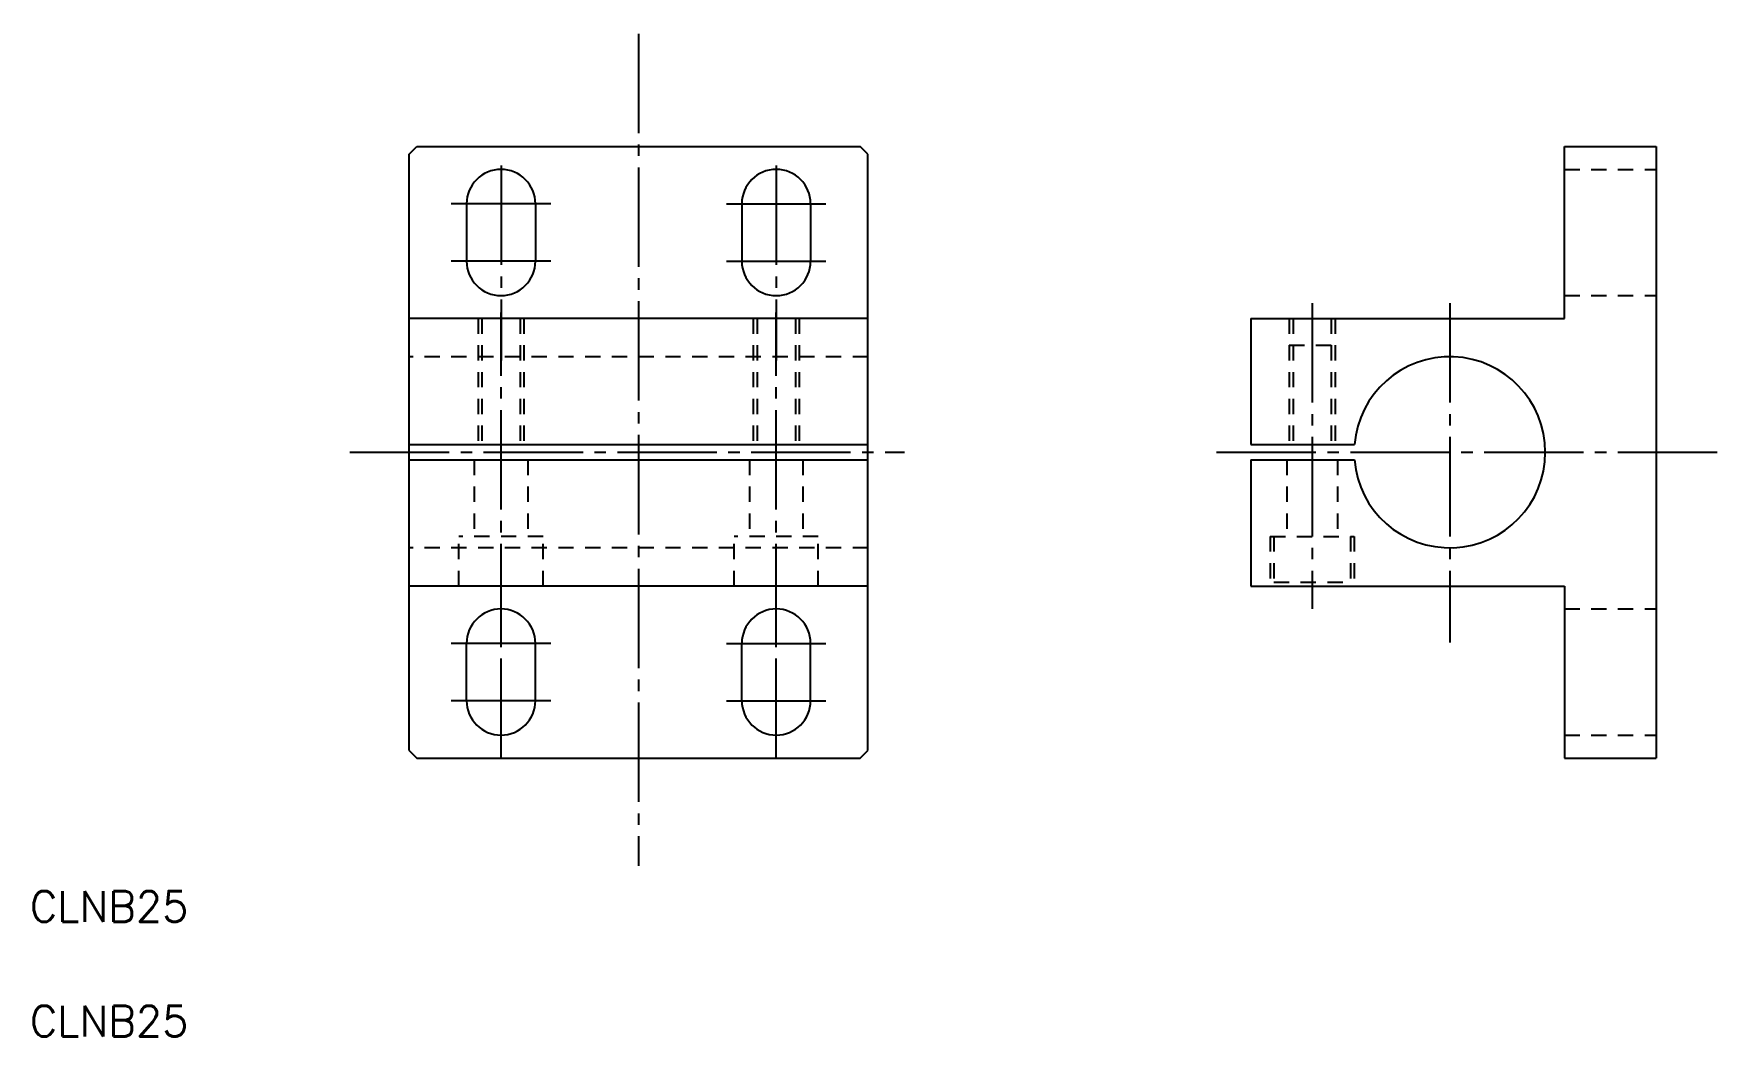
# Model space of a CAD drawing. Extents: x 2266 to 2486, y 147 to 278.
import ezdxf

# ---------------------------------------------------------------- set-up
doc = ezdxf.new("R2010")
doc.units = 0
doc.linetypes.add('CENTER', pattern=[17.5, 13, -1.5, 1.5, -1.5])
doc.linetypes.add('DASHED', pattern=[3.5, 2, -1.5])
doc.layers.get('0').update_dxf_attribs({"linetype": 'CONTINUOUS'})
doc.layers.add('CENTER', color=1, linetype='CENTER')
doc.styles.get("Standard").update_dxf_attribs({"font": 'txt.shx'})

msp = doc.modelspace()

# ---------------------------------------------------------------- linework, layer by layer
at = {"color": 7, "linetype": 'CONTINUOUS'}
for p, q in [((2315.24, 262.12), (2316.24, 263.12)), ((2315.24, 184.12), (2315.24, 262.12)), ((2316.24, 263.12), (2374.24, 263.12)), ((2375.24, 262.12), (2374.24, 263.12)), ((2375.24, 184.12), (2375.24, 262.12)), ((2466.34, 240.62), (2466.34, 263.12)), ((2466.34, 263.12), (2478.34, 263.12)), ((2478.34, 263.12), (2478.34, 183.12)), ((2322.74, 255.62), (2322.74, 248.12)), ((2331.74, 255.62), (2331.74, 248.12)), ((2358.74, 255.62), (2358.74, 248.12)), ((2367.74, 255.62), (2367.74, 248.12)), ((2375.24, 240.62), (2315.24, 240.62)), ((2425.34, 240.62), (2425.34, 224.12)), ((2425.34, 240.62), (2466.34, 240.62)), ((2315.24, 224.12), (2375.24, 224.12)), ((2425.34, 224.12), (2438.88, 224.12)), ((2315.24, 222.12), (2375.24, 222.12)), ((2425.34, 222.12), (2425.34, 205.62)), ((2425.34, 222.12), (2438.88, 222.12)), ((2375.24, 205.62), (2315.24, 205.62)), ((2425.34, 205.62), (2466.34, 205.62)), ((2466.34, 205.62), (2466.34, 183.12)), ((2322.74, 190.62), (2322.74, 198.12)), ((2331.74, 190.62), (2331.74, 198.12)), ((2358.74, 190.62), (2358.74, 198.12)), ((2367.74, 190.62), (2367.74, 198.12)), ((2316.24, 183.12), (2374.24, 183.12)), ((2466.34, 183.12), (2478.34, 183.12))]:
    msp.add_line(p, q, dxfattribs=at)
at = {"color": 3, "linetype": 'DASHED'}
for p, q in [((2466.34, 260.12), (2478.34, 260.12)), ((2466.34, 243.62), (2478.34, 243.62)), ((2324.24, 240.62), (2324.24, 224.12)), ((2324.74, 240.62), (2324.74, 224.12)), ((2329.74, 240.62), (2329.74, 224.12)), ((2330.24, 240.62), (2330.24, 224.12)), ((2360.24, 240.62), (2360.24, 224.12)), ((2360.74, 240.62), (2360.74, 224.12)), ((2365.74, 240.62), (2365.74, 224.12)), ((2366.24, 240.62), (2366.24, 224.12)), ((2430.34, 240.62), (2430.34, 224.12)), ((2430.84, 240.62), (2430.84, 224.12)), ((2435.84, 240.62), (2435.84, 224.12)), ((2436.34, 240.62), (2436.34, 224.12)), ((2430.34, 237.12), (2436.34, 237.12)), ((2375.24, 235.62), (2315.24, 235.62)), ((2323.74, 222.12), (2323.74, 212.12)), ((2330.74, 222.12), (2330.74, 212.12)), ((2359.74, 222.12), (2359.74, 212.12)), ((2366.74, 222.12), (2366.74, 212.12)), ((2430.04, 222.12), (2430.04, 212.12)), ((2436.64, 222.12), (2436.64, 212.12)), ((2332.74, 212.12), (2321.74, 212.12)), ((2321.74, 205.62), (2321.74, 212.12)), ((2332.74, 205.62), (2332.74, 212.12)), ((2368.74, 212.12), (2357.74, 212.12)), ((2357.74, 205.62), (2357.74, 212.12)), ((2368.74, 205.62), (2368.74, 212.12)), ((2427.84, 212.12), (2427.84, 205.62)), ((2427.84, 212.12), (2438.84, 212.12)), ((2428.34, 212.12), (2428.34, 206.12)), ((2438.34, 212.12), (2438.34, 206.12)), ((2438.84, 212.12), (2438.84, 205.62)), ((2375.24, 210.62), (2315.24, 210.62)), ((2428.34, 206.12), (2438.34, 206.12)), ((2466.34, 202.62), (2478.34, 202.62)), ((2466.34, 186.12), (2478.34, 186.12))]:
    msp.add_line(p, q, dxfattribs=at)
for p, q in [((2315.24, 184.12), (2316.24, 183.12)), ((2374.24, 183.12), (2375.24, 184.12))]:
    msp.add_line(p, q)
at = {"color": 7, "linetype": 'CONTINUOUS'}
for centre, radius, start, end in [((2327.24, 255.62), 4.5, 0, 180), ((2363.24, 255.62), 4.5, 0, 180), ((2327.24, 248.12), 4.5, 180, 0), ((2363.24, 248.12), 4.5, 180, 0), ((2451.34, 223.12), 12.5, 184.5886, 175.4114), ((2327.24, 198.12), 4.5, 0, 180), ((2363.24, 198.12), 4.5, 0, 180), ((2327.24, 190.62), 4.5, 180, 0), ((2363.24, 190.62), 4.5, 180, 0)]:
    msp.add_arc(centre, radius, start, end, dxfattribs=at)
at = {"layer": 'CENTER', "color": 1, "linetype": 'CENTER'}
for p, q in [((2345.24, 277.88), (2345.24, 169.02)), ((2327.24, 260.62), (2327.24, 235.12)), ((2363.24, 260.62), (2363.24, 235.12)), ((2333.74, 255.62), (2320.74, 255.62)), ((2356.74, 255.62), (2369.74, 255.62)), ((2333.74, 248.12), (2320.74, 248.12)), ((2356.74, 248.12), (2369.74, 248.12)), ((2433.34, 242.62), (2433.34, 202.64)), ((2451.34, 242.62), (2451.34, 198.22)), ((2327.24, 198.14), (2327.24, 241.42)), ((2363.24, 198.14), (2363.24, 241.42)), ((2307.47, 223.12), (2380.03, 223.12)), ((2420.84, 223.12), (2486.34, 223.12)), ((2327.24, 183.12), (2327.24, 211.12)), ((2363.24, 183.12), (2363.24, 211.12)), ((2333.74, 198.12), (2320.74, 198.12)), ((2356.74, 198.12), (2369.74, 198.12)), ((2333.74, 190.62), (2320.74, 190.62)), ((2356.74, 190.62), (2369.74, 190.62))]:
    msp.add_line(p, q, dxfattribs=at)

# ---------------------------------------------------------------- texts
at = {"color": 7, "linetype": 'CONTINUOUS'}
for p in [(2265.6, 161.71), (2265.6, 146.71)]:
    msp.add_text('CLNB25', height=4, dxfattribs=at).set_placement(p)

doc.saveas('drawing.dxf')
